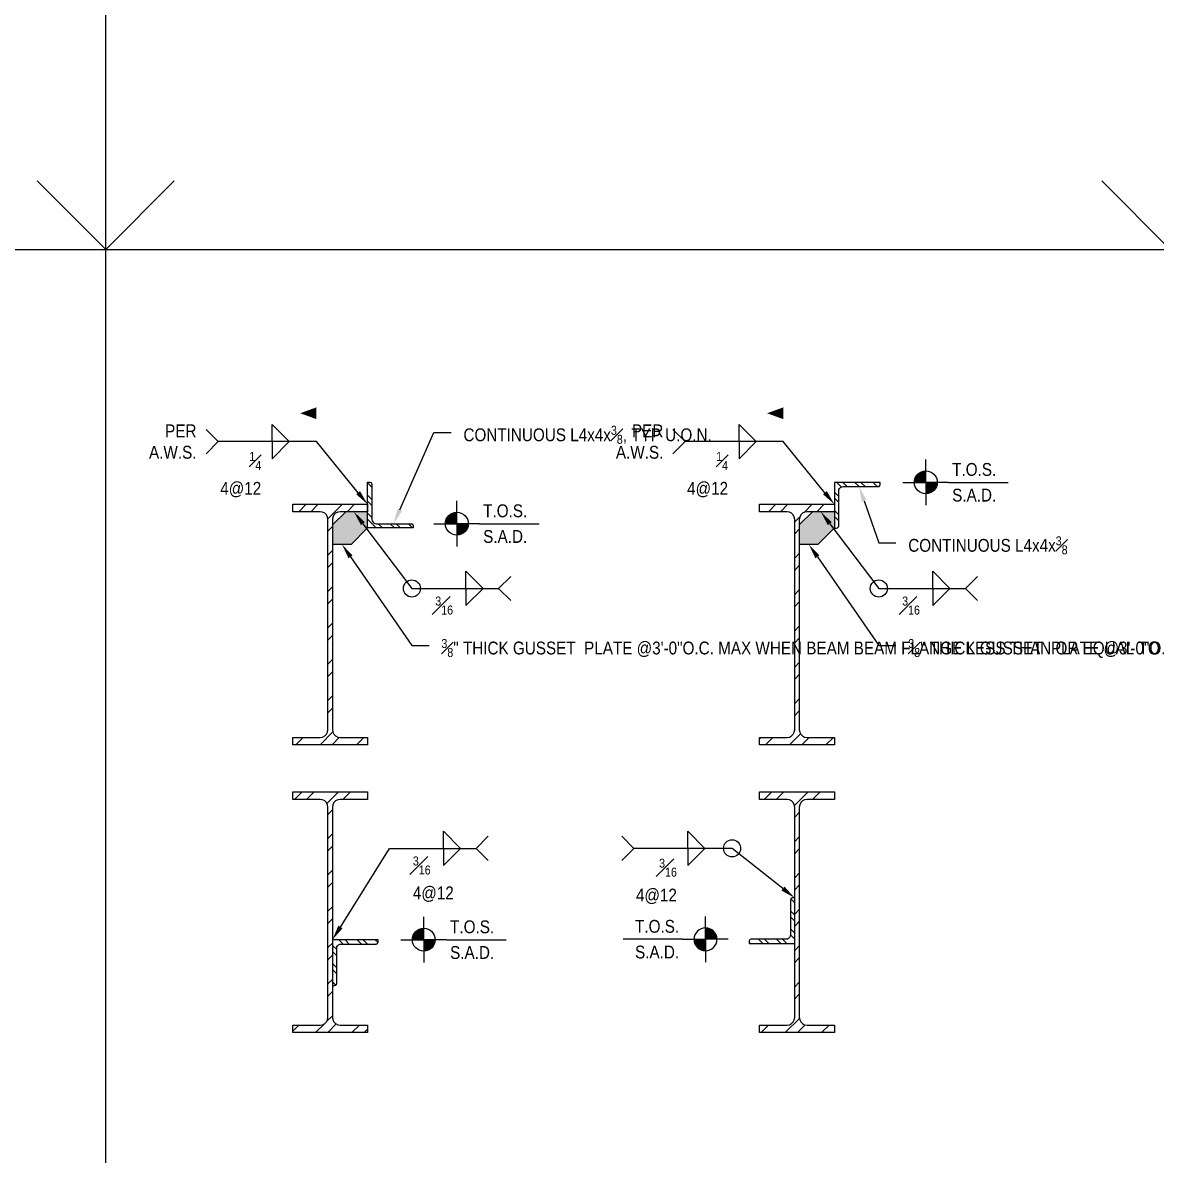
# Model space of a CAD drawing. Header units: inches. Extents: x -16404 to 14624, y -1591 to 16152.
# Drawn here: x -15246.3 to -15147, y 7636.7 to 7735.9 of the extents above; entities that cross this region are included whole.
import ezdxf
from ezdxf import colors
from ezdxf.entities.mleader import LeaderData, LeaderLine
from ezdxf.math import Vec2, Vec3

# ---------------------------------------------------------------- set-up
doc = ezdxf.new("R2010")
doc.units = ezdxf.units.IN
doc.header["$LTSCALE"] = 24
doc.header["$MEASUREMENT"] = 0
doc.linetypes.add('DASHED2', pattern=[0.375, 0.25, -0.125])
doc.layers.get('0').update_dxf_attribs({"linetype": 'CONTINUOUS'})
doc.layers.add('S-ANNO-GRID-NONPLOT', color=251, linetype='CONTINUOUS', plot=False)
doc.layers.add('S-ANNO-NOTE', color=4, linetype='CONTINUOUS')
doc.layers.add('S-STEEL', color=4, linetype='CONTINUOUS')
doc.layers.add('S-HATCH1', color=1, linetype='CONTINUOUS', transparency=0.5)
doc.layers.add('S-POCHE-227', color=7, linetype='CONTINUOUS', true_color=0xe3e3e3, transparency=0.8)
doc.styles.add('Arial', font='arial.ttf', dxfattribs={"width": 0.85})

# ---------------------------------------------------------------- blocks, each defined once
blk = doc.blocks.new('*X194')
at = {"color": 0}
for p, q in [((53.796, 104.707), (54.446, 105.357)), ((54.856, 104.707), (55.506, 105.357)), ((56.341, 104.07), (57.628, 105.357)), ((58.038, 104.707), (58.688, 105.357)), ((56.346, 103.015), (56.751, 103.42)), ((56.346, 100.894), (56.751, 101.299)), ((56.346, 99.833), (56.751, 100.238)), ((56.346, 97.712), (56.751, 98.117)), ((56.346, 96.651), (56.751, 97.056)), ((56.346, 94.53), (56.751, 94.935)), ((56.346, 93.47), (56.751, 93.875)), ((56.346, 91.348), (56.751, 91.753)), ((56.346, 90.288), (56.751, 90.693)), ((56.346, 88.166), (56.751, 88.571)), ((56.346, 87.106), (56.751, 87.511)), ((55.66, 84.297), (56.783, 85.421)), ((53.538, 84.297), (54.188, 84.947)), ((56.72, 84.297), (57.378, 84.955)), ((58.842, 84.297), (59.492, 84.947))]:
    blk.add_line(p, q, dxfattribs=at)
blk = doc.blocks.new('*X195')
at = {"color": 0}
for p, q in [((101.526, 104.707), (102.176, 105.357)), ((102.586, 104.707), (103.236, 105.357)), ((104.647, 104.647), (105.357, 105.357)), ((105.768, 104.707), (106.418, 105.357)), ((103.831, 103.831), (104.296, 104.296)), ((103.831, 102.77), (104.236, 103.175)), ((103.831, 100.649), (104.236, 101.054)), ((103.831, 99.588), (104.236, 99.993)), ((103.831, 97.467), (104.236, 97.872)), ((103.831, 96.406), (104.236, 96.811)), ((103.831, 94.285), (104.236, 94.69)), ((103.831, 93.225), (104.236, 93.629)), ((103.831, 91.103), (104.236, 91.508)), ((103.831, 90.043), (104.236, 90.448)), ((103.831, 87.921), (104.236, 88.326)), ((103.831, 86.861), (104.236, 87.266)), ((100.756, 84.846), (100.857, 84.947)), ((101.268, 84.297), (101.918, 84.947)), ((103.389, 84.297), (104.348, 85.256)), ((104.45, 84.297), (105.1, 84.947)), ((106.571, 84.297), (107.221, 84.947))]:
    blk.add_line(p, q, dxfattribs=at)
blk = doc.blocks.new('*X196')
at = {"color": 0}
for p, q in [((57.888582, 50.298756), (57.513582, 50.673756)), ((58.418912, 50.298756), (58.043912, 50.673756)), ((59.479572, 50.298756), (59.104572, 50.673756)), ((60.009902, 50.298756), (59.634902, 50.673756)), ((60.930599, 50.438719), (60.695562, 50.673756)), ((57.318337, 49.80834), (56.943337, 50.18334)), ((57.318337, 49.27801), (56.943337, 49.65301)), ((57.318337, 48.21735), (56.943337, 48.59235)), ((57.318337, 47.68702), (56.943337, 48.06202)), ((57.235204, 46.709493), (56.943337, 47.00136))]:
    blk.add_line(p, q, dxfattribs=at)
blk = doc.blocks.new('*X197')
at = {"color": 0}
for p, q in [((53.414, 62.96), (54.064, 63.61)), ((54.475, 62.96), (55.125, 63.61)), ((56.252, 62.616), (57.246, 63.61)), ((57.657, 62.96), (58.307, 63.61)), ((59.778, 62.96), (59.826, 63.008)), ((56.346, 61.65), (56.751, 62.055)), ((56.346, 59.528), (56.751, 59.933)), ((56.346, 58.468), (56.751, 58.873)), ((56.346, 56.346), (56.751, 56.751)), ((56.346, 55.286), (56.751, 55.691)), ((56.346, 53.164), (56.751, 53.569)), ((56.346, 52.104), (56.751, 52.509)), ((56.346, 49.982), (56.746, 50.382)), ((56.346, 48.922), (56.746, 49.321)), ((56.346, 46.8), (56.746, 47.2)), ((56.346, 45.74), (56.751, 46.145)), ((56.231, 43.503), (56.751, 44.023)), ((53.271, 42.665), (53.807, 43.2)), ((55.278, 42.55), (56.043, 43.316)), ((56.339, 42.55), (57.087, 43.299)), ((58.46, 42.55), (59.11, 43.2)), ((59.521, 42.55), (59.826, 42.856))]:
    blk.add_line(p, q, dxfattribs=at)
blk = doc.blocks.new('*X198')
at = {"color": 0}
for p, q in [((101.144, 62.96), (101.794, 63.61)), ((102.205, 62.96), (102.855, 63.61)), ((103.807, 62.441), (104.976, 63.61)), ((105.387, 62.96), (106.037, 63.61)), ((103.831, 61.405), (104.236, 61.81)), ((103.831, 59.283), (104.236, 59.688)), ((103.831, 58.223), (104.236, 58.628)), ((103.831, 56.101), (104.236, 56.506)), ((103.831, 55.041), (104.236, 55.446)), ((103.831, 52.919), (104.236, 53.324)), ((103.831, 51.859), (104.236, 52.264)), ((103.831, 49.737), (104.236, 50.142)), ((103.831, 48.677), (104.236, 49.082)), ((103.831, 46.555), (104.236, 46.96)), ((103.831, 45.495), (104.236, 45.9)), ((103.008, 42.55), (104.249, 43.791)), ((100.887, 42.55), (101.537, 43.2)), ((104.068, 42.55), (104.744, 43.226)), ((106.19, 42.55), (106.84, 43.2)), ((107.25, 42.55), (107.311, 42.611))]:
    blk.add_line(p, q, dxfattribs=at)
blk = doc.blocks.new('*X199')
at = {"color": 0}
for p, q in [((103.610629, 53.897407), (103.262246, 54.24579)), ((103.610629, 52.836746), (103.235629, 53.211746)), ((103.610629, 52.306416), (103.235629, 52.681416)), ((103.610629, 51.245756), (103.235629, 51.620756)), ((100.806031, 50.338043), (100.431031, 50.713043)), ((101.336362, 50.338043), (100.961362, 50.713043)), ((102.397022, 50.338043), (102.022022, 50.713043)), ((102.927352, 50.338043), (102.552352, 50.713043)), ((103.610629, 50.715426), (103.235629, 51.090426)), ((99.745371, 50.338043), (99.610629, 50.472785))]:
    blk.add_line(p, q, dxfattribs=at)
blk = doc.blocks.new('*X200')
at = {"color": 0}
for p, q in [((60.201818, 106.852159), (59.826818, 107.227159)), ((60.201818, 105.791499), (59.826818, 106.166499)), ((60.201818, 105.261169), (59.826818, 105.636169)), ((60.201818, 104.200509), (59.826818, 104.575509)), ((60.589433, 103.282564), (59.826818, 104.045179)), ((61.119763, 103.282564), (60.744763, 103.657564)), ((62.180423, 103.282564), (61.805423, 103.657564)), ((62.710753, 103.282564), (62.335753, 103.657564)), ((63.771413, 103.282564), (63.396413, 103.657564))]:
    blk.add_line(p, q, dxfattribs=at)
blk = doc.blocks.new('*X201')
at = {"color": 0}
for p, q in [((107.914939, 106.868746), (107.506155, 107.27753)), ((108.411485, 106.90253), (108.036485, 107.27753)), ((109.472145, 106.90253), (109.097145, 107.27753)), ((110.002475, 106.90253), (109.627475, 107.27753)), ((111.063135, 106.90253), (110.688135, 107.27753)), ((111.311104, 107.184891), (111.218465, 107.27753)), ((107.686104, 106.036921), (107.311104, 106.411921)), ((107.686104, 105.506591), (107.311104, 105.881591)), ((107.686104, 104.44593), (107.311104, 104.82093)), ((107.686104, 103.9156), (107.311104, 104.2906))]:
    blk.add_line(p, q, dxfattribs=at)
blk = doc.blocks.new('Se_24x36_DETAILS_GRID')
for p, q in [((7.7674, 23), (15.5348, 23)), ((15.5348, 23), (23.3023, 23)), ((15.5348, 15.3333), (15.5348, 23)), ((15.5348, 0), (15.5348, 7.6667)), ((15.5348, 0), (16.0348, 0.5)), ((7.7674, 0), (15.5348, 0)), ((15.5348, 0), (23.3023, 0))]:
    blk.add_line(p, q)
at = {"linetype": 'DASHED2', "ltscale": 0.5}
for p, q in [((15.5348, 0), (15.0348, 0.5)), ((23.3023, 0), (22.8023, 0.5))]:
    blk.add_line(p, q, dxfattribs=at)
blk = doc.blocks.new('ELEV-SYMB')
at = {"color": 2}
for points in [[(-2, 0), (0, 0), (0, 2)], [(2, 0), (0, 0), (0, -2)]]:
    blk.add_lwpolyline(points, dxfattribs=at)
at = {"color": 2, "const_width": 1}
for points in [[(0, 0.5, 0.414214), (-0.5, 0, 0.414214)], [(0, -0.5, 0.414214), (0.5, 0, 0.414214)]]:
    blk.add_lwpolyline(points, format="xyb", dxfattribs=at)
at = {"color": 2}
blk.add_circle((0, 0), 1, dxfattribs=at)

msp = doc.modelspace()

# ---------------------------------------------------------------- hatches: boundary and pattern name
at = {"layer": 'S-POCHE-227'}
h = msp.add_hatch(color=256, dxfattribs=at)
h.dxf.hatch_style = 1
h.paths.add_polyline_path([(-15216.09193, 7691.61395), (-15216.09193, 7693.0393), (-15218.00428, 7693.0393), (-15219.16694, 7691.87664), (-15219.16694, 7690.16971), (-15217.53617, 7690.16971)])
h = msp.add_hatch(color=256, dxfattribs=at)
h.dxf.hatch_style = 1
h.paths.add_polyline_path([(-15178.28761, 7691.87664), (-15178.2876, 7690.16971), (-15176.65684, 7690.16971), (-15175.2126, 7691.61395), (-15175.2126, 7693.0393), (-15177.12494, 7693.0393)])

# ---------------------------------------------------------------- linework, layer by layer
at = {"layer": 'S-ANNO-NOTE', "color": 2}
for p, q in [((-15165.2126, 7695.60934), (-15160.00779, 7695.60934)), ((-15206.27943, 7691.98937), (-15201.07463, 7691.98937)), ((-15209.17278, 7655.56006), (-15203.96798, 7655.56006)), ((-15188.5051, 7655.59935), (-15193.7099, 7655.59935))]:
    msp.add_line(p, q, dxfattribs=at)
at = {"layer": 'S-ANNO-NOTE'}
for points in [[(-15220.57721, 7699.17458, 0, 0, 0), (-15220.57721, 7701.66155, 1.02606, 0, 0), (-15221.98675, 7701.66155, 0, 0, 0)], [(-15179.69788, 7699.17458, 0, 0, 0), (-15179.69788, 7701.66155, 1.02606, 0, 0), (-15181.10742, 7701.66155, 0, 0, 0)]]:
    msp.add_lwpolyline(points, format="xyseb", dxfattribs=at)
for points in [[(-15230.2304, 7698.11392), (-15229.16974, 7699.17458), (-15230.2304, 7700.23524)], [(-15224.44695, 7699.17458), (-15224.44695, 7700.67458), (-15222.94695, 7699.17458)], [(-15189.35107, 7698.11392), (-15188.29041, 7699.17458), (-15189.35107, 7700.23524)], [(-15183.56762, 7699.17458), (-15183.56762, 7700.67458), (-15182.06762, 7699.17458)], [(-15224.44695, 7699.17458), (-15224.44695, 7697.67458), (-15222.94695, 7699.17458)], [(-15183.56762, 7699.17458), (-15183.56762, 7697.67458), (-15182.06762, 7699.17458)], [(-15207.48438, 7686.31976), (-15207.48438, 7687.81976), (-15205.98438, 7686.31976)], [(-15203.55631, 7685.2591), (-15204.61697, 7686.31976), (-15203.55631, 7687.38042)], [(-15166.60505, 7686.31976), (-15166.60505, 7687.81976), (-15165.10505, 7686.31976)], [(-15162.67698, 7685.2591), (-15163.73764, 7686.31976), (-15162.67698, 7687.38042)], [(-15207.48438, 7686.31976), (-15207.48438, 7684.81976), (-15205.98438, 7686.31976)], [(-15166.60505, 7686.31976), (-15166.60505, 7684.81976), (-15165.10505, 7686.31976)], [(-15209.44766, 7663.56006), (-15209.44766, 7665.06006), (-15207.94766, 7663.56006)], [(-15205.51959, 7662.4994), (-15206.58025, 7663.56006), (-15205.51959, 7664.62072)], [(-15193.83107, 7662.4994), (-15192.77041, 7663.56006), (-15193.83107, 7664.62072)], [(-15188.04762, 7663.56006), (-15188.04762, 7665.06006), (-15186.54762, 7663.56006)], [(-15209.44766, 7663.56006), (-15209.44766, 7662.06006), (-15207.94766, 7663.56006)], [(-15188.04762, 7663.56006), (-15188.04762, 7662.06006), (-15186.54762, 7663.56006)]]:
    msp.add_lwpolyline(points, dxfattribs=at)
for centre in [(-15212.2095, 7686.31976), (-15171.33017, 7686.31976), (-15184.17788, 7663.56006)]:
    msp.add_circle(centre, 0.75, dxfattribs=at)
at = {"layer": 'S-STEEL', "color": 4, "linetype": 'Continuous'}
msp.add_line((-15218.00428, 7693.0393), (-15219.16694, 7691.87664), dxfattribs=at)
at = {"layer": 'S-STEEL'}
msp.add_line((-15177.12494, 7693.0393), (-15178.28761, 7691.87664), dxfattribs=at)
at = {"layer": 'S-STEEL', "color": 4, "linetype": 'Continuous'}
for points in [[(-15215.69857, 7692.24849), (-15215.64531, 7692.14395), (-15215.56235, 7692.06099), (-15215.45781, 7692.00772), (-15215.34193, 7691.98937), (-15212.27943, 7691.98937), (-15212.18568, 7691.96425), (-15212.11705, 7691.89562), (-15212.09193, 7691.80187), (-15212.09193, 7691.61437), (-15216.09193, 7691.61437), (-15216.09193, 7695.61437), (-15215.90443, 7695.61437), (-15215.81068, 7695.58925), (-15215.74205, 7695.52062), (-15215.71693, 7695.42687), (-15215.71693, 7692.36437)], [(-15174.81924, 7694.97522), (-15174.76598, 7695.07976), (-15174.68301, 7695.16272), (-15174.57848, 7695.21598), (-15174.4626, 7695.23434), (-15171.4001, 7695.23434), (-15171.30635, 7695.25946), (-15171.23772, 7695.32809), (-15171.2126, 7695.42184), (-15171.2126, 7695.60934), (-15175.2126, 7695.60934), (-15175.2126, 7691.60934), (-15175.0251, 7691.60934), (-15174.93135, 7691.63446), (-15174.86272, 7691.70309), (-15174.8376, 7691.79684), (-15174.8376, 7694.85934)], [(-15220.03662, 7693.00638), (-15220.24443, 7693.03929), (-15222.64693, 7693.0393), (-15222.64693, 7693.6893), (-15216.09193, 7693.6893), (-15216.09193, 7693.0393), (-15218.49443, 7693.0393), (-15218.70224, 7693.00639), (-15218.88972, 7692.91087), (-15219.0385, 7692.76209), (-15219.13402, 7692.57462), (-15219.16694, 7692.3668), (-15219.16693, 7673.9518), (-15219.13401, 7673.74399), (-15219.03849, 7673.55652), (-15218.88971, 7673.40774), (-15218.70224, 7673.31222), (-15218.49443, 7673.2793), (-15216.09193, 7673.2793), (-15216.09193, 7672.6293), (-15222.64693, 7672.6293), (-15222.64693, 7673.2793), (-15220.24443, 7673.2793), (-15220.03661, 7673.31222), (-15219.84914, 7673.40774), (-15219.70036, 7673.55652), (-15219.60484, 7673.74399), (-15219.57193, 7673.9518), (-15219.57193, 7692.3668), (-15219.60484, 7692.57462), (-15219.70037, 7692.76209), (-15219.84915, 7692.91086)], [(-15179.15728, 7693.00638), (-15179.3651, 7693.03929), (-15181.7676, 7693.0393), (-15181.7676, 7693.6893), (-15175.2126, 7693.6893), (-15175.2126, 7693.0393), (-15177.6151, 7693.0393), (-15177.82291, 7693.00639), (-15178.01038, 7692.91087), (-15178.15916, 7692.76209), (-15178.25469, 7692.57462), (-15178.28761, 7692.3668), (-15178.2876, 7673.9518), (-15178.25468, 7673.74399), (-15178.15916, 7673.55652), (-15178.01038, 7673.40774), (-15177.82291, 7673.31222), (-15177.6151, 7673.2793), (-15175.2126, 7673.2793), (-15175.2126, 7672.6293), (-15181.7676, 7672.6293), (-15181.7676, 7673.2793), (-15179.3651, 7673.2793), (-15179.15728, 7673.31222), (-15178.96981, 7673.40774), (-15178.82103, 7673.55652), (-15178.72551, 7673.74399), (-15178.6926, 7673.9518), (-15178.6926, 7692.3668), (-15178.72551, 7692.57462), (-15178.82103, 7692.76209), (-15178.96981, 7692.91086)], [(-15220.24443, 7667.84649), (-15222.64693, 7667.8465), (-15222.64693, 7668.4965), (-15216.09193, 7668.4965), (-15216.09193, 7667.8465), (-15218.49443, 7667.8465), (-15218.70224, 7667.81358), (-15218.88972, 7667.71806), (-15219.0385, 7667.56929), (-15219.13402, 7667.38181), (-15219.16694, 7667.174), (-15219.16693, 7648.759), (-15219.13401, 7648.55118), (-15219.03849, 7648.36371), (-15218.88971, 7648.21493), (-15218.70224, 7648.11941), (-15218.49443, 7648.0865), (-15216.09193, 7648.0865), (-15216.09193, 7647.4365), (-15222.64693, 7647.4365), (-15222.64693, 7648.0865), (-15220.24443, 7648.0865), (-15220.03661, 7648.11941), (-15219.84914, 7648.21493), (-15219.70036, 7648.36371), (-15219.60484, 7648.55118), (-15219.57193, 7648.759), (-15219.57193, 7667.174), (-15219.60484, 7667.38181), (-15219.70037, 7667.56928), (-15219.84915, 7667.71805), (-15220.03662, 7667.81357)], [(-15178.96981, 7667.71805), (-15179.15728, 7667.81357), (-15179.3651, 7667.84649), (-15181.7676, 7667.8465), (-15181.7676, 7668.4965), (-15175.2126, 7668.4965), (-15175.2126, 7667.8465), (-15177.6151, 7667.8465), (-15177.82291, 7667.81358), (-15178.01038, 7667.71806), (-15178.15916, 7667.56929), (-15178.25469, 7667.38181), (-15178.28761, 7667.174), (-15178.2876, 7648.759), (-15178.25468, 7648.55118), (-15178.15916, 7648.36371), (-15178.01038, 7648.21493), (-15177.82291, 7648.11941), (-15177.6151, 7648.0865), (-15175.2126, 7648.0865), (-15175.2126, 7647.4365), (-15181.7676, 7647.4365), (-15181.7676, 7648.0865), (-15179.3651, 7648.0865), (-15179.15728, 7648.11941), (-15178.96981, 7648.21493), (-15178.82103, 7648.36371), (-15178.72551, 7648.55118), (-15178.6926, 7648.759), (-15178.6926, 7667.174), (-15178.72551, 7667.38181), (-15178.82103, 7667.56928)], [(-15179.0676, 7659.03685), (-15179.0676, 7655.97435), (-15179.08595, 7655.85846), (-15179.13921, 7655.75393), (-15179.22218, 7655.67096), (-15179.32671, 7655.6177), (-15179.4426, 7655.59935), (-15182.5051, 7655.59935), (-15182.59885, 7655.57423), (-15182.66748, 7655.5056), (-15182.6926, 7655.41185), (-15182.6926, 7655.22435), (-15178.6926, 7655.22435), (-15178.6926, 7659.22435), (-15178.8801, 7659.22435), (-15178.97385, 7659.19923), (-15179.04248, 7659.1306)], [(-15218.79193, 7651.74756), (-15218.79193, 7654.81006), (-15218.77358, 7654.92594), (-15218.72031, 7655.03048), (-15218.63735, 7655.11344), (-15218.53281, 7655.1667), (-15218.41693, 7655.18506), (-15215.35443, 7655.18506), (-15215.26068, 7655.21018), (-15215.19205, 7655.27881), (-15215.16693, 7655.37256), (-15215.16693, 7655.56006), (-15219.16693, 7655.56006), (-15219.16693, 7651.56006), (-15218.97943, 7651.56006), (-15218.88568, 7651.58518), (-15218.81705, 7651.65381)]]:
    msp.add_lwpolyline(points, close=True, dxfattribs=at)
msp.add_lwpolyline([(-15216.09151, 7691.61437), (-15217.53617, 7690.16971), (-15219.16694, 7690.16971)], dxfattribs=at)
at = {"layer": 'S-STEEL'}
msp.add_lwpolyline([(-15175.2126, 7691.61395), (-15176.65684, 7690.16971), (-15178.25494, 7690.16971)], dxfattribs=at)

# ---------------------------------------------------------------- block references
at = {"layer": 'S-ANNO-GRID-NONPLOT', "xscale": 12, "yscale": 12, "zscale": 12}
for p in [(-15425.43172, 7716), (-15425.43172, 7440)]:
    msp.add_blockref('Se_24x36_DETAILS_GRID', p, dxfattribs=at)
at = {"layer": 'S-ANNO-NOTE'}
for p in [(-15167.2126, 7695.60934), (-15208.27943, 7691.98937), (-15211.17278, 7655.56006)]:
    msp.add_blockref('ELEV-SYMB', p, dxfattribs=at)
at = {"layer": 'S-ANNO-NOTE', "xscale": -1}
msp.add_blockref('ELEV-SYMB', (-15186.5051, 7655.59935), dxfattribs=at)
at = {"layer": 'S-HATCH1'}
for name, p in [('*X200', (-15275.91875, 7588.33181)), ('*X201', (-15282.5237, 7588.33181)), ('*X194', (-15275.91833, 7588.33181)), ('*X195', (-15282.5237, 7588.33181)), ('*X197', (-15275.91833, 7604.8863)), ('*X198', (-15282.5237, 7604.8863)), ('*X199', (-15282.30322, 7604.8863)), ('*X196', (-15276.11027, 7604.8863))]:
    msp.add_blockref(name, p, dxfattribs=at)

# ---------------------------------------------------------------- texts
at = {"layer": 'S-ANNO-NOTE', "char_height": 1.125, "style": 'Arial'}
for s, insert, width, attachment_point in [('PER A.W.S.', (-15231.07402, 7699.17458), 4.0515041, 6), ('PER A.W.S.', (-15190.19469, 7699.17458), 4.0515041, 6), ('\\A1;{\\H0.7x;\\S1#4;}\\P4@12', (-15225.40734, 7698.27494), 3.5257623, 3), ('\\A1;{\\H0.7x;\\S1#4;}\\P4@12', (-15184.52801, 7698.27494), 3.5257623, 3), ('\\A1;{\\H0.7x;\\S3#16;}', (-15210.16513, 7685.61026), 2.0903287, 1), ('\\A1;{\\H0.7x;\\S3#16;}', (-15169.2858, 7685.61026), 2.0903287, 1), ('\\A1;{\\H0.7x;\\S3#16;}\\P4@12', (-15212.12842, 7662.85056), 3.5257623, 1), ('\\A1;{\\H0.7x;\\S3#16;\\H1.42857x;\\P4@12}', (-15189.00801, 7662.66042), 3.5257588, 3)]:
    msp.add_mtext(s, dxfattribs=dict(at, insert=insert, width=width, attachment_point=attachment_point))
at = {"layer": 'S-ANNO-NOTE', "char_height": 1.125, "width": 3.7553666, "line_spacing_factor": 1.2, "style": 'Arial'}
for insert, attachment_point in [((-15164.90586, 7695.60934), 4), ((-15205.97269, 7691.98937), 4), ((-15208.86604, 7655.56006), 4), ((-15188.81184, 7655.59935), 6)]:
    msp.add_mtext('T.O.S.\\PS.A.D.', dxfattribs=dict(at, insert=insert, attachment_point=attachment_point))

# ---------------------------------------------------------------- leaders
at = {"layer": 'S-ANNO-NOTE'}
ml = msp.add_multileader_mtext('Standard', dxfattribs=at)
ml.set_content('\\A1;CONTINUOUS L4x4x{\\H0.7x;\\S3#8;}, TYP U.O.N.', color=4, style='Arial')
ml.set_leader_properties(color=2)
ml.build(insert=Vec2(0, 0))
ml.multileader.update_dxf_attribs({"dogleg_length": 0.36, "arrow_head_size": 1.3125, "scale": 12})
ctx = ml.context
ctx.base_point, ctx.scale, ctx.char_height, ctx.arrow_head_size, ctx.landing_gap_size, ctx.plane_origin = Vec3(-15208.77943, 7699.98937), 12, 1.125, 1.3125, 1.08, Vec3(-15255.98621, 7999.32419)
notes = []
notes.append((ctx, [(0, (1, 1, 0), (-15210.27943, 7699.98937), (1, 0), 1.5, [(0, [(-15213.81068, 7691.98937)], 0, [])])]))
ctx.mtext.insert, ctx.mtext.width, ctx.mtext.flow_direction = Vec3(-15207.69943, 7700.56146), 9.5419389, 5
ml = msp.add_multileader_mtext('Standard', dxfattribs=at)
ml.set_content('', color=4, style='Arial')
ml.set_leader_properties(color=2)
ml.build(insert=Vec2(0, 0))
ml.multileader.update_dxf_attribs({"dogleg_length": 1.21451, "arrow_head_size": 1.3125, "scale": 12})
ctx = ml.context
ctx.base_point, ctx.scale, ctx.char_height, ctx.arrow_head_size, ctx.landing_gap_size, ctx.plane_origin = Vec3(-15231.32974, 7699.17458), 12, 1.125, 1.3125, 1.08, Vec3(-15218.20661, 7695.14399)
ctx.text_align_type = 2
notes.append((ctx, [(0, (1, 1, 0), (-15220.57721, 7699.17458), (-1, 0), 8.59253, [(0, [(-15216.09193, 7693.6893)], 0, [])])]))
ctx.mtext.insert, ctx.mtext.alignment, ctx.mtext.flow_direction = Vec3(-15230.24974, 7699.73708), 3, 5
ml = msp.add_multileader_mtext('Standard', dxfattribs=at)
ml.set_content('', color=4, style='Arial')
ml.set_leader_properties(color=2)
ml.build(insert=Vec2(0, 0))
ml.multileader.update_dxf_attribs({"dogleg_length": 1.21451, "arrow_head_size": 1.3125, "scale": 12})
ctx = ml.context
ctx.base_point, ctx.scale, ctx.char_height, ctx.arrow_head_size, ctx.landing_gap_size, ctx.plane_origin = Vec3(-15190.45041, 7699.17458), 12, 1.125, 1.3125, 1.08, Vec3(-15177.32728, 7695.14399)
ctx.text_align_type = 2
notes.append((ctx, [(0, (1, 1, 0), (-15179.69788, 7699.17458), (-1, 0), 8.59253, [(0, [(-15175.2126, 7693.6893)], 0, [])])]))
ctx.mtext.insert, ctx.mtext.alignment, ctx.mtext.flow_direction = Vec3(-15189.37041, 7699.73708), 3, 5
ml = msp.add_multileader_mtext('Standard', dxfattribs=at)
ml.set_content('\\A1;CONTINUOUS L4x4x{\\H0.7x;\\S3#8;} ', color=4, style='Arial')
ml.set_leader_properties(color=2)
ml.build(insert=Vec2(0, 0))
ml.multileader.update_dxf_attribs({"dogleg_length": 0.36, "arrow_head_size": 1.3125, "scale": 12})
ctx = ml.context
ctx.base_point, ctx.scale, ctx.char_height, ctx.arrow_head_size, ctx.landing_gap_size, ctx.plane_origin = Vec3(-15169.83017, 7690.31976), 12, 1.125, 1.3125, 1.08, Vec3(-15217.03695, 7989.65458)
notes.append((ctx, [(0, (1, 1, 0), (-15171.33017, 7690.31976), (1, 0), 1.5, [(0, [(-15173.05155, 7695.23434)], 0, [])])]))
ctx.mtext.insert, ctx.mtext.width, ctx.mtext.flow_direction = Vec3(-15168.75017, 7690.88226), 10.0368389, 5
ml = msp.add_multileader_mtext('Standard', dxfattribs=at)
ml.set_content('', color=4, style='Arial')
ml.set_leader_properties(color=2)
ml.build(insert=Vec2(0, 0))
ml.multileader.update_dxf_attribs({"dogleg_length": 1.21451, "arrow_head_size": 1.3125, "scale": 12})
ctx = ml.context
ctx.base_point, ctx.scale, ctx.char_height, ctx.arrow_head_size, ctx.landing_gap_size, ctx.plane_origin = Vec3(-15204.61697, 7686.31976), 12, 1.125, 1.3125, 1.08, Vec3(-15221.2401, 7679.28916)
notes.append((ctx, [(0, (1, 1, 0), (-15212.2095, 7686.31976), (1, 0), 7.59253, [(0, [(-15217.29318, 7693.0393)], 0, [])])]))
ctx.mtext.insert, ctx.mtext.flow_direction = Vec3(-15203.53697, 7686.88226), 5
ml = msp.add_multileader_mtext('Standard', dxfattribs=at)
ml.set_content('', color=4, style='Arial')
ml.set_leader_properties(color=2)
ml.build(insert=Vec2(0, 0))
ml.multileader.update_dxf_attribs({"dogleg_length": 1.21451, "arrow_head_size": 1.3125, "scale": 12})
ctx = ml.context
ctx.base_point, ctx.scale, ctx.char_height, ctx.arrow_head_size, ctx.landing_gap_size, ctx.plane_origin = Vec3(-15163.73764, 7686.31976), 12, 1.125, 1.3125, 1.08, Vec3(-15180.36077, 7679.28916)
notes.append((ctx, [(0, (1, 1, 0), (-15171.33017, 7686.31976), (1, 0), 7.59253, [(0, [(-15176.41385, 7693.0393)], 0, [])])]))
ctx.mtext.insert, ctx.mtext.flow_direction = Vec3(-15162.65764, 7686.88226), 5
ml = msp.add_multileader_mtext('Standard', dxfattribs=at)
ml.set_content('\\A1;{\\H0.7x;\\S3#8;}" THICK GUSSET  PLATE @3\'-0"O.C. MAX WHEN BEAM BEAM FLANGE LESS THAN OR EQUAL TO  {\\H0.7x;\\S5#8;}" THICK', color=4, style='Arial')
ml.set_leader_properties(color=2)
ml.build(insert=Vec2(0, 0))
ml.multileader.update_dxf_attribs({"dogleg_length": 0.36, "arrow_head_size": 1.3125, "scale": 12})
ctx = ml.context
ctx.base_point, ctx.scale, ctx.char_height, ctx.arrow_head_size, ctx.landing_gap_size, ctx.plane_origin = Vec3(-15210.7095, 7681.31976), 12, 1.125, 1.3125, 1.08, Vec3(-15257.91628, 7979.65458)
notes.append((ctx, [(0, (1, 1, 0), (-15212.2095, 7681.31976), (1, 0), 1.5, [(0, [(-15218.33522, 7690.16971)], 0, [])])]))
ctx.mtext.insert, ctx.mtext.width, ctx.mtext.flow_direction = Vec3(-15209.6295, 7681.89185), 18.3261119, 5
ml = msp.add_multileader_mtext('Standard', dxfattribs=at)
ml.set_content('\\A1;{\\H0.7x;\\S3#8;}" THICK GUSSET  PLATE @3\'-0"O.C. MAX WHEN BEAM BEAM FLANGE LESS THAN OR EQUAL TO  {\\H0.7x;\\S5#8;}" THICK', color=4, style='Arial')
ml.set_leader_properties(color=2)
ml.build(insert=Vec2(0, 0))
ml.multileader.update_dxf_attribs({"dogleg_length": 0.36, "arrow_head_size": 1.3125, "scale": 12})
ctx = ml.context
ctx.base_point, ctx.scale, ctx.char_height, ctx.arrow_head_size, ctx.landing_gap_size, ctx.plane_origin = Vec3(-15169.83017, 7681.31976), 12, 1.125, 1.3125, 1.08, Vec3(-15217.03695, 7979.65458)
notes.append((ctx, [(0, (1, 1, 0), (-15171.33017, 7681.31976), (1, 0), 1.5, [(0, [(-15177.45589, 7690.16971)], 0, [])])]))
ctx.mtext.insert, ctx.mtext.width, ctx.mtext.flow_direction = Vec3(-15168.75017, 7681.89185), 18.3261119, 5
ml = msp.add_multileader_mtext('Standard', dxfattribs=at)
ml.set_content('', color=4, style='Arial')
ml.set_leader_properties(color=2)
ml.build(insert=Vec2(0, 0))
ml.multileader.update_dxf_attribs({"dogleg_length": 1.21451, "arrow_head_size": 1.3125, "scale": 12})
ctx = ml.context
ctx.base_point, ctx.scale, ctx.char_height, ctx.arrow_head_size, ctx.landing_gap_size, ctx.plane_origin = Vec3(-15206.58025, 7663.56006), 12, 1.125, 1.3125, 1.08, Vec3(-15222.20338, 7656.52946)
notes.append((ctx, [(0, (1, 1, 0), (-15214.17278, 7663.56006), (1, 0), 7.59253, [(0, [(-15219.16693, 7655.56006)], 0, [])])]))
ctx.mtext.insert, ctx.mtext.flow_direction = Vec3(-15205.50025, 7664.12256), 5
ml = msp.add_multileader_mtext('Standard', dxfattribs=at)
ml.set_content('', color=4, style='Arial')
ml.set_leader_properties(color=2)
ml.build(insert=Vec2(0, 0))
ml.multileader.update_dxf_attribs({"dogleg_length": 1.21451, "arrow_head_size": 1.3125, "scale": 12})
ctx = ml.context
ctx.base_point, ctx.scale, ctx.char_height, ctx.arrow_head_size, ctx.landing_gap_size, ctx.plane_origin = Vec3(-15194.93041, 7663.56006), 12, 1.125, 1.3125, 1.08, Vec3(-15180.80728, 7660.67903)
ctx.text_align_type = 2
notes.append((ctx, [(0, (1, 1, 0), (-15184.17788, 7663.56006), (-1, 0), 8.59253, [(0, [(-15178.6926, 7659.22435)], 0, [])])]))
ctx.mtext.insert, ctx.mtext.alignment, ctx.mtext.flow_direction = Vec3(-15193.85041, 7664.12256), 3, 5
for ctx, leaders in notes:
    for number, flags, end, landing, length, lines in leaders:
        leader = LeaderData()
        leader.index, (leader.has_last_leader_line, leader.has_dogleg_vector, leader.attachment_direction) = number, flags
        leader.last_leader_point, leader.dogleg_vector, leader.dogleg_length = Vec3(end), Vec3(landing), length
        for number, points, colour, breaks in lines:
            line = LeaderLine()
            line.index, line.vertices, line.color, line.breaks = number, Vec3.list(points), colors.encode_raw_color(colour), breaks
            leader.lines.append(line)
        ctx.leaders.append(leader)

doc.saveas('drawing.dxf')
